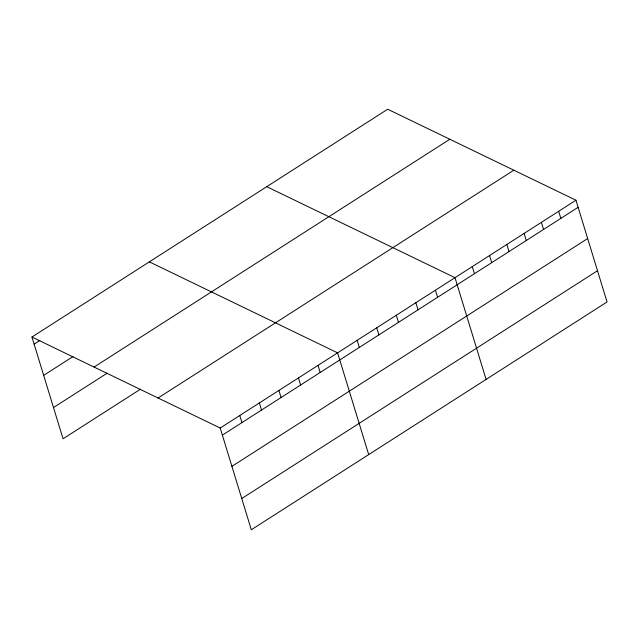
<?xml version="1.0" encoding="UTF-8"?>
<svg xmlns="http://www.w3.org/2000/svg" width="639" height="639" viewBox="0 0 639 639"><rect width="100%" height="100%" fill="white"/><g stroke="black" fill="none" stroke-linecap="round" stroke-linejoin="round"><path stroke-width="0.96" d="M31.95 337.041L387.697 109.229L575.947 200.223L607.05 301.959L251.303 529.771L220.199 428.034L31.95 337.041L63.053 438.777L140.5 389.183M34.115 344.133L39.826 340.475M43.668 375.365L73.014 356.57M94.069 367.066L449.824 139.262M53.508 407.546L107.312 373.088M158.073 398.009L513.828 170.198M220.199 428.034L575.947 200.223M222.364 435.127L578.111 207.316M231.909 466.358L587.664 238.547M241.75 498.54L597.505 270.728M266.743 186.684L454.992 277.677L486.095 379.414M149.35 261.862L337.592 352.856L368.695 454.593M558.67 211.285L560.834 218.378M541.385 222.356L543.557 229.441M524.108 233.419L526.272 240.512M506.831 244.481L508.995 251.574M489.554 255.552L491.718 262.637M472.269 266.615L474.442 273.708M435.423 290.21L437.595 297.303M415.861 302.742L418.026 309.827M396.292 315.267L398.456 322.36M376.722 327.799L378.895 334.884M357.161 340.331L359.326 347.416M318.03 365.388L320.195 372.473M298.461 377.913L300.626 385.005M278.892 390.445L281.064 397.538M259.33 402.977L261.495 410.062M239.761 415.502L241.933 422.595"/></g></svg>
